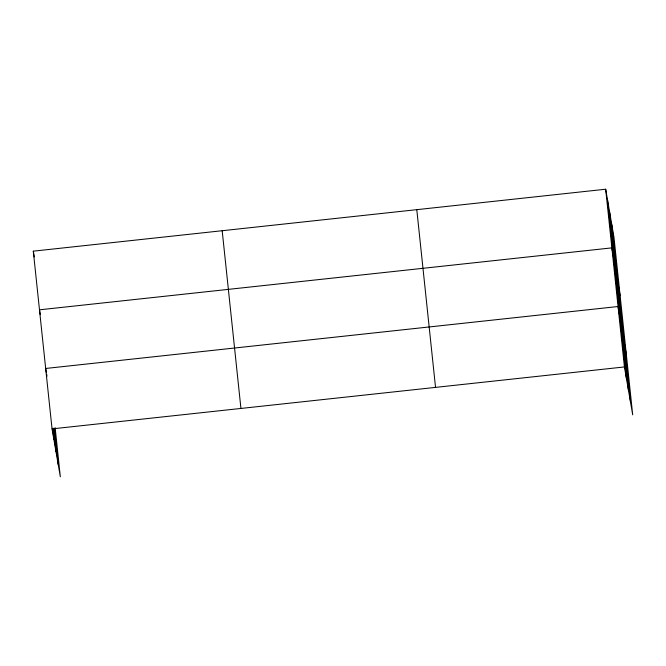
<?xml version="1.0" encoding="UTF-8"?>
<svg xmlns="http://www.w3.org/2000/svg" width="666" height="666" viewBox="0 0 666 666"><rect width="100%" height="100%" fill="white"/><g stroke="black" fill="none" stroke-linecap="round" stroke-linejoin="round"><path stroke-width="1" d="M55.136 427.622L60.323 476.781L52.048 428.887L33.3 251.165L605.677 189.219L613.952 237.113L632.7 414.835L624.425 366.941L605.677 189.219M52.048 428.887L624.425 366.941M620.138 295.762L611.871 247.869L39.485 309.815L40.318 314.643M626.323 354.412L618.056 306.518L45.671 368.465L46.337 372.327M33.3 251.165L34.299 256.959M46.67 374.25L47.003 376.182M611.829 224.808L630.577 402.53M609.64 212.138L628.388 389.86M607.517 199.833L626.265 377.564M416.791 209.665L435.539 387.387M222.186 230.727L240.934 408.449M54.412 428.629L58.192 464.477M53.521 428.246L56.002 451.806M52.689 428.238L53.879 439.502"/></g></svg>
